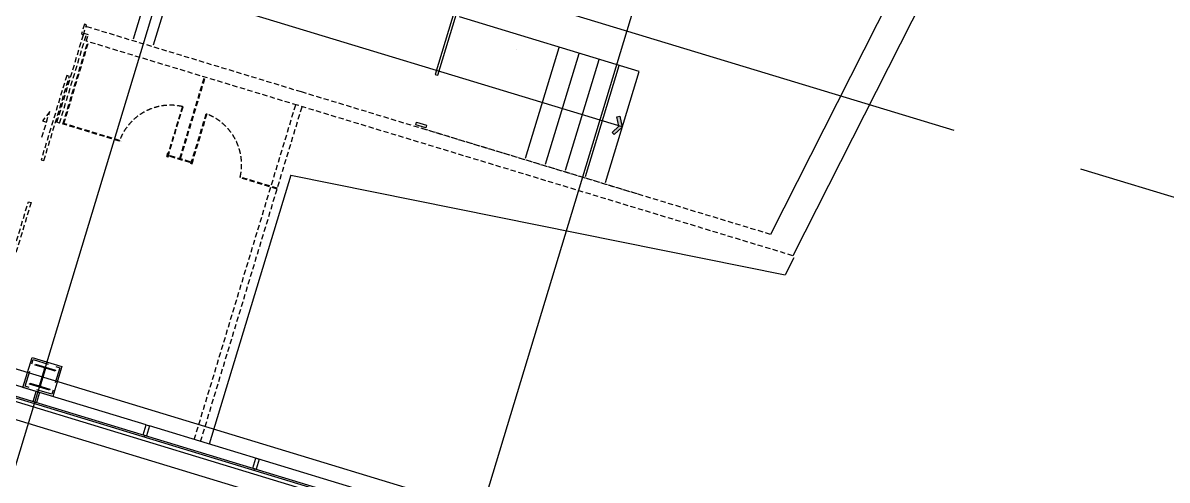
# Model space of a CAD drawing. Header units: metres. Extents: x 630750 to 860239, y 578133 to 726633.
# Drawn here: x 691683 to 708141, y 624058 to 630627 of the extents above; entities that cross this region are included whole.
import ezdxf

# ---------------------------------------------------------------- set-up
doc = ezdxf.new("R2010")
doc.units = ezdxf.units.M
doc.header["$LTSCALE"] = 300
for name, pattern in [('CENTER', [50.8, 31.75, -6.35, 6.35, -6.35]), ('HID1', [0.375, 0.25, -0.125]), ('HID2', [1, 0.5, -0.5])]:
    doc.linetypes.add(name, pattern=pattern)
for name, color, linetype in [('A-CEN-1', 1, 'Continuous'), ('A-CON', 2, 'Continuous'), ('A-HAT-253', 253, 'Continuous'), ('A-WAL-DW', 7, 'Continuous'), ('A-WIN', 4, 'Continuous'), ('A-WIN-GLASS', 4, 'Continuous'), ('INT', 117, 'Continuous'), ('KUK-C-FUR', 253, 'HID2'), ('KUK-DOOR-FRAME', 4, 'Continuous'), ('KUK-F-DOOR', 4, 'Continuous'), ('KUK-F-LEVEL', 4, 'Continuous'), ('KUK-FUR-FIX-MAKE', 6, 'Continuous'), ('KUK-WALL-DRYWALL', 4, 'Continuous'), ('KUK-WINDOW', 4, 'Continuous'), ('STEL', 3, 'Continuous'), ('STL', 3, 'Continuous')]:
    doc.layers.add(name, color=color, linetype=linetype)

# ---------------------------------------------------------------- blocks, each defined once
blk = doc.blocks.new('*U7')
at = {"layer": 'STEL'}
blk.add_lwpolyline([(-23, -15, -0.414214), (-5, -33), (-5, -267, -0.414214), (-23, -285), (-150, -285), (-150, -300), (150, -300), (150, -285), (23, -285, -0.414214), (5, -267), (5, -33, -0.414214), (23, -15), (150, -15), (150, 0), (-150, 0), (-150, -15)], format="xyb", close=True, dxfattribs=at)

msp = doc.modelspace()

# ---------------------------------------------------------------- hatches: boundary and pattern name
at = {"layer": 'KUK-F-LEVEL'}
msp.add_hatch(color=5, dxfattribs=at).paths.add_polyline_path([(700186.8, 629022), (700156.4, 629054.5), (700253.8, 629145.6), (700223.5, 629275.4), (700266.8, 629285.5), (700302.9, 629130.7)])
msp.add_hatch(color=5, dxfattribs=at).paths.add_polyline_path([(700186.8, 629022), (700156.4, 629054.5), (700253.8, 629145.6), (700223.5, 629275.4), (700266.8, 629285.5), (700302.9, 629130.7)])

# ---------------------------------------------------------------- linework, layer by layer
at = {"layer": 'A-CEN-1', "linetype": 'Continuous'}
for p, q in [((688297.7, 613453.4), (696754.2, 641322)), ((694613.3, 611537), (703069.8, 639405.6)), ((679285.3, 629386.8), (737111.8, 611839.8))]:
    msp.add_line(p, q, dxfattribs=at)
at = {"layer": 'A-CEN-1', "linetype": 'CENTER'}
msp.add_line((681375.9, 636276.6), (739202.5, 618729.6), dxfattribs=at)
at = {"layer": 'A-CON', "elevation": 0}
msp.add_lwpolyline([(691683.8, 625389.6), (691814.6, 625820.2), (692245.2, 625689.4), (692114.4, 625258.8)], close=True, dxfattribs=at)
at = {"layer": 'A-HAT-253'}
for p, q in [((681154.4, 628349.4), (727498.6, 614286.6)), ((727619.3, 613988.7), (680904.4, 628164))]:
    msp.add_line(p, q, dxfattribs=at)
at = {"layer": 'A-WAL-DW', "color": 251, "linetype": 'HID1'}
for p, q in [((695689.8, 629635, 0), (692589.7, 630575.3, 0)), ((692172.3, 629199.8, 0), (692553.5, 630456.1, 0)), ((692210.6, 629188.1, 0), (692591.8, 630444.4, 0)), ((692560.8, 630480, 0), (692623, 630461.2, 0)), ((692593.9, 630365.4, 0), (692623, 630461.2, 0)), ((695631.8, 629444, 0), (692593.9, 630365.4, 0)), ((692258.4, 629173.6, 0), (692610.5, 630334.2, 0)), ((692273.4, 629181.6, 0), (692622, 630330.8, 0)), ((694283.9, 629826.7, 0), (693935.5, 628677.6, 0)), ((694295.4, 629823.2, 0), (693947, 628674.1, 0)), ((702436, 627587.9, 0), (695689.8, 629635, 0)), ((694148.5, 624641.6, 0), (695607.9, 629451.2, 0)), ((694239.3, 624614), (695698.8, 629423.7)), ((702757, 627281.9), (695631.8, 629444, 0)), ((692210.6, 629188.1, 0), (692172.3, 629199.8, 0)), ((693070.7, 628927.3, 0), (692258.4, 629173.6, 0)), ((693074.2, 628938.8, 0), (692273.4, 629181.6, 0)), ((700521.8, 628169.2, 0), (697411.8, 629112.9, 0)), ((693074.2, 628938.8, 0), (693070.7, 628927.3, 0)), ((693104.2, 628929.8, 0), (693104.1, 628929.4, 0)), ((693753.6, 628706.6, 0), (693769.8, 628760.2, 0)), ((693753.6, 628706.6, 0), (693757.4, 628705.5, 0)), ((693757.4, 628705.5, 0), (693773.7, 628759.1, 0)), ((693764, 628708.3, 0), (693772.9, 628737.8, 0)), ((693767.9, 628702.3, 0), (693784.2, 628755.9, 0)), ((693769.8, 628760.2, 0), (693773.7, 628759.1, 0)), ((693771.8, 628701.1, 0), (693788, 628754.7, 0)), ((693788, 628754.7, 0), (693784.2, 628755.9, 0)), ((693791.9, 628721.1, 0), (693788.5, 628709.7, 0)), ((694087, 628619.1, 0), (693788.5, 628709.7, 0)), ((694090.5, 628630.6, 0), (693791.9, 628721.1, 0)), ((693767.9, 628702.3, 0), (693771.8, 628701.1, 0)), ((694090.5, 628630.6, 0), (694087, 628619.1, 0)), ((694090.5, 628630.6, 0), (694087, 628619.1, 0)), ((694096.2, 628602.7, 0), (694112.4, 628656.3, 0)), ((694100, 628601.6, 0), (694096.2, 628602.7, 0)), ((694100, 628601.6, 0), (694116.3, 628655.2, 0)), ((694106.6, 628604.4, 0), (694115.5, 628633.9, 0)), ((694110.5, 628598.4, 0), (694126.8, 628652, 0)), ((694114.4, 628597.2, 0), (694110.5, 628598.4, 0)), ((694112.4, 628656.3, 0), (694116.3, 628655.2, 0)), ((694114.4, 628597.2, 0), (694130.6, 628650.8, 0)), ((694130.6, 628650.8, 0), (694126.8, 628652, 0)), ((694808.2, 628413, 0), (694804.7, 628401.4, 0)), ((695339.4, 628239.4, 0), (694804.7, 628401.4, 0)), ((695342.9, 628250.9, 0), (694808.2, 628412.9, 0))]:
    msp.add_line(p, q, dxfattribs=at)
at = {"layer": 'A-WAL-DW', "color": 251, "linetype": 'HID1', "elevation": 0}
for points in [[(692568.4, 630608.3), (692524.8, 630464.8), (692553.5, 630456.1), (692597.1, 630599.6)], [(692351.1, 629857.7), (692312.8, 629869.3), (691946, 628660.8), (691984.3, 628649.1)], [(693759.4, 628707), (693767.1, 628704.6), (693768.3, 628705.3), (693985.7, 629422.1), (693976.1, 629425), (693758.8, 628708.2)], [(694109.7, 628600.7), (694102, 628603.1), (694101.3, 628604.3), (694318.8, 629321), (694328.3, 629318.1), (694110.9, 628601.4)], [(691434, 626836.4), (691395.8, 626848), (691762.6, 628056.5), (691800.9, 628044.9)]]:
    msp.add_lwpolyline(points, close=True, dxfattribs=at)
at = {"layer": 'A-WAL-DW', "color": 251, "linetype": 'HID1'}
msp.add_lwpolyline([(691956.2, 628984.1), (692067.9, 629352.2), (691963.9, 629219.6), (692022.3, 629201.9)], dxfattribs=at)
at = {"layer": 'A-WAL-DW', "color": 251, "linetype": 'HID1', "elevation": 0}
for points in [[(693764.2, 628728), (693773.8, 628725.1), (693771.8, 628718.4), (693762.2, 628721.3)], [(694117.3, 628620.9), (694107.8, 628623.8), (694105.7, 628617.1), (694115.3, 628614.2)]]:
    msp.add_lwpolyline(points, dxfattribs=at)
at = {"layer": 'A-WAL-DW', "color": 251, "linetype": 'HID1'}
for centre, start, end in [((693805, 628662.9, 0), 77.34158, 159.31519), ((694047.3, 628589.4, 0), 346.9393, 68.91291)]:
    msp.add_arc(centre, 781.1, start, end, dxfattribs=at)
at = {"layer": 'A-WIN', "color": 9}
for p, q in [((691875.8, 625331.2), (684746.7, 627494.5)), ((693454.7, 624852.1), (691923.6, 625316.7)), ((726062, 614957.7), (693502.5, 624837.6))]:
    msp.add_line(p, q, dxfattribs=at)
at = {"layer": 'A-WIN', "color": 7}
for points in [[(691848.6, 625155.5), (691855.5, 625178.5), (691831.6, 625185.8), (691875.8, 625331.2), (691923.6, 625316.7), (691879.5, 625171.3), (691855.5, 625178.5)], [(693427.5, 624676.4), (693434.5, 624699.4), (693410.5, 624706.7), (693454.7, 624852.1), (693502.5, 624837.6), (693458.4, 624692.1), (693434.5, 624699.4)], [(695006.4, 624197.3), (695013.4, 624220.3), (694989.4, 624227.6), (695033.6, 624373), (695081.4, 624358.5), (695037.3, 624213), (695013.4, 624220.3)]]:
    msp.add_lwpolyline(points, dxfattribs=at)
at = {"layer": 'A-WIN-GLASS'}
for p, q in [((727474, 614345.3), (690413.2, 625591.1)), ((727462.4, 614373.9), (690420.2, 625614.1))]:
    msp.add_line(p, q, dxfattribs=at)
at = {"layer": 'INT', "linetype": 'HID1', "ltscale": 3, "elevation": 0}
msp.add_lwpolyline([(691715, 625406.2), (691831.2, 625789), (692214, 625672.7), (692097.8, 625290)], close=True, dxfattribs=at)
at = {"layer": 'KUK-C-FUR', "color": 6, "linetype": 'ByBlock'}
msp.add_line((698787.3, 630251.7), (698787.3, 630251.7), dxfattribs=at)
at = {"layer": 'KUK-DOOR-FRAME', "elevation": 0}
msp.add_lwpolyline([(697345.6, 629200.9), (697489.1, 629157.3), (697477.5, 629119.1), (697333.9, 629162.6)], close=True, dxfattribs=at)
at = {"layer": 'KUK-F-DOOR', "elevation": 0}
msp.add_lwpolyline([(698163.4, 631569.2), (698125.1, 631580.8), (697610.7, 629887.3), (697648.9, 629875.7)], close=True, dxfattribs=at)
at = {"layer": 'KUK-F-LEVEL', "color": 6}
for p, q in [((693754.6, 631987.9, 0), (693271.2, 630394.9, 0)), ((694041.7, 631900.8, 0), (693558.3, 630307.8, 0)), ((698912.7, 628683.1, 0), (699396.5, 630275.4, 0)), ((699199.8, 628595.9, 0), (699683.5, 630188.2, 0)), ((699486.8, 628508.7, 0), (699970.6, 630101, 0)), ((699773.9, 628421.5, 0), (700257.6, 630013.8, 0))]:
    msp.add_line(p, q, dxfattribs=at)
at = {"layer": 'KUK-F-LEVEL', "color": 5}
msp.add_line((700303.5, 629132.7, 0), (693513.9, 631194.4, 0), dxfattribs=at)
at = {"layer": 'KUK-F-LEVEL', "color": 4}
for p, q in [((700544.8, 629927.1, 0), (697960.9, 630712.1, 0)), ((700060.9, 628334.3, 0), (700544.8, 629927.1, 0))]:
    msp.add_line(p, q, dxfattribs=at)
at = {"layer": 'KUK-F-LEVEL', "color": 7}
for p, q in [((695536, 628439.4, 0), (694363.4, 624575.3, 0)), ((695536, 628439.4, 0), (702645.3, 627006.2, 0)), ((702769.8, 627251.9), (702645.3, 627006.2, 0))]:
    msp.add_line(p, q, dxfattribs=at)
at = {"layer": 'KUK-F-LEVEL', "color": 5, "elevation": 0}
msp.add_lwpolyline([(700156.4, 629054.5), (700253.8, 629145.6), (700223.5, 629275.4), (700266.8, 629285.5), (700302.9, 629130.7), (700186.8, 629022)], close=True, dxfattribs=at)
msp.add_lwpolyline([(700156.4, 629054.5), (700253.8, 629145.6), (700223.5, 629275.4), (700266.8, 629285.5), (700302.9, 629130.7), (700186.8, 629022)], close=True, dxfattribs=at)
at = {"layer": 'KUK-FUR-FIX-MAKE'}
msp.add_line((691698.1, 625436.6, 0), (691698, 625436.7, 0), dxfattribs=at)
at = {"layer": 'KUK-WALL-DRYWALL'}
for p, q in [((706911.4, 636418), (702436.1, 627588.3, 0)), ((707394.1, 636428.3), (702757, 627281.9))]:
    msp.add_line(p, q, dxfattribs=at)
at = {"layer": 'KUK-WINDOW', "color": 5}
msp.add_line((692337.1, 629267.7, 0), (692337.1, 629267.7, 0), dxfattribs=at)

# ---------------------------------------------------------------- block references
at = {"layer": 'STL', "xscale": -1, "rotation": 163.1091880580043}
msp.add_blockref('*U7', (691920.2, 625394.5, 0), dxfattribs=at)

doc.saveas('drawing.dxf')
